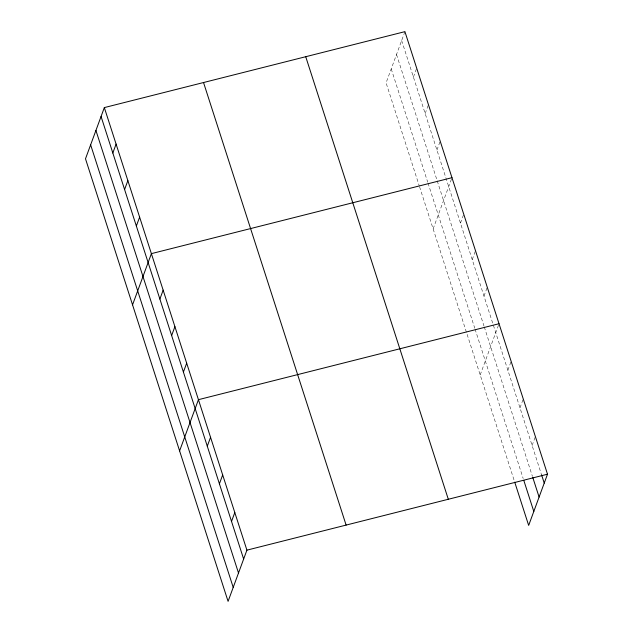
<?xml version="1.0" encoding="UTF-8"?>
<svg xmlns="http://www.w3.org/2000/svg" width="633" height="633" viewBox="0 0 633 633"><rect width="100%" height="100%" fill="white"/><g stroke="black" fill="none" stroke-linecap="round" stroke-linejoin="round"><path stroke-width="0.47" stroke-dasharray="3.17 2.37" d="M404.922 31.65L386.083 82.852L419.26 185.833M413.412 77.06L416.68 68.158M425.17 113.568L428.446 104.674M436.936 150.076L439.88 142.069M433.13 228.893L451.645 178.585M460.46 223.101L463.411 215.093M472.226 259.609L475.502 250.715M483.992 296.117L487.26 287.224M480.186 374.942L499.026 323.732M507.872 370.25L511.147 361.348M519.994 407.866L522.937 399.858M532.108 445.482L535.383 436.58M401.646 40.544L541.199 473.69M396.511 54.509L436.928 179.954M437.229 180.888L483.976 325.995M484.277 326.929L532.424 476.372M391.218 68.894L427.71 182.169M428.019 183.103L474.766 328.211M475.066 329.144L523.198 478.532M419.56 186.767L514.423 481.207"/><path stroke-width="0.95" d="M104.334 107.594L85.495 158.796L228.078 601.35L246.917 550.148L104.334 107.594L404.922 31.65L547.505 474.204L528.666 525.406L514.724 482.148M112.824 153.004L116.1 144.102M124.59 189.512L127.866 180.619M136.356 226.021L139.624 217.127M132.55 304.845L151.39 253.635L451.97 177.691M159.88 299.045L163.156 290.143M171.638 335.553L174.914 326.66M183.404 372.062L186.68 363.168M179.598 450.886L198.438 399.676L499.026 323.732M207.284 446.194L210.56 437.292M219.406 483.81L222.681 474.908M231.528 521.426L234.796 512.532M246.917 550.148L547.505 474.204M541.5 474.631L544.23 483.098M532.733 477.314L539.094 497.055M523.8 480.407L533.801 511.44M305.731 56.709L448.306 499.263M203.533 82.535L346.109 525.081M101.066 116.496L243.642 559.042M95.923 130.453L238.506 573.007M90.638 144.838L233.213 587.392"/></g></svg>
